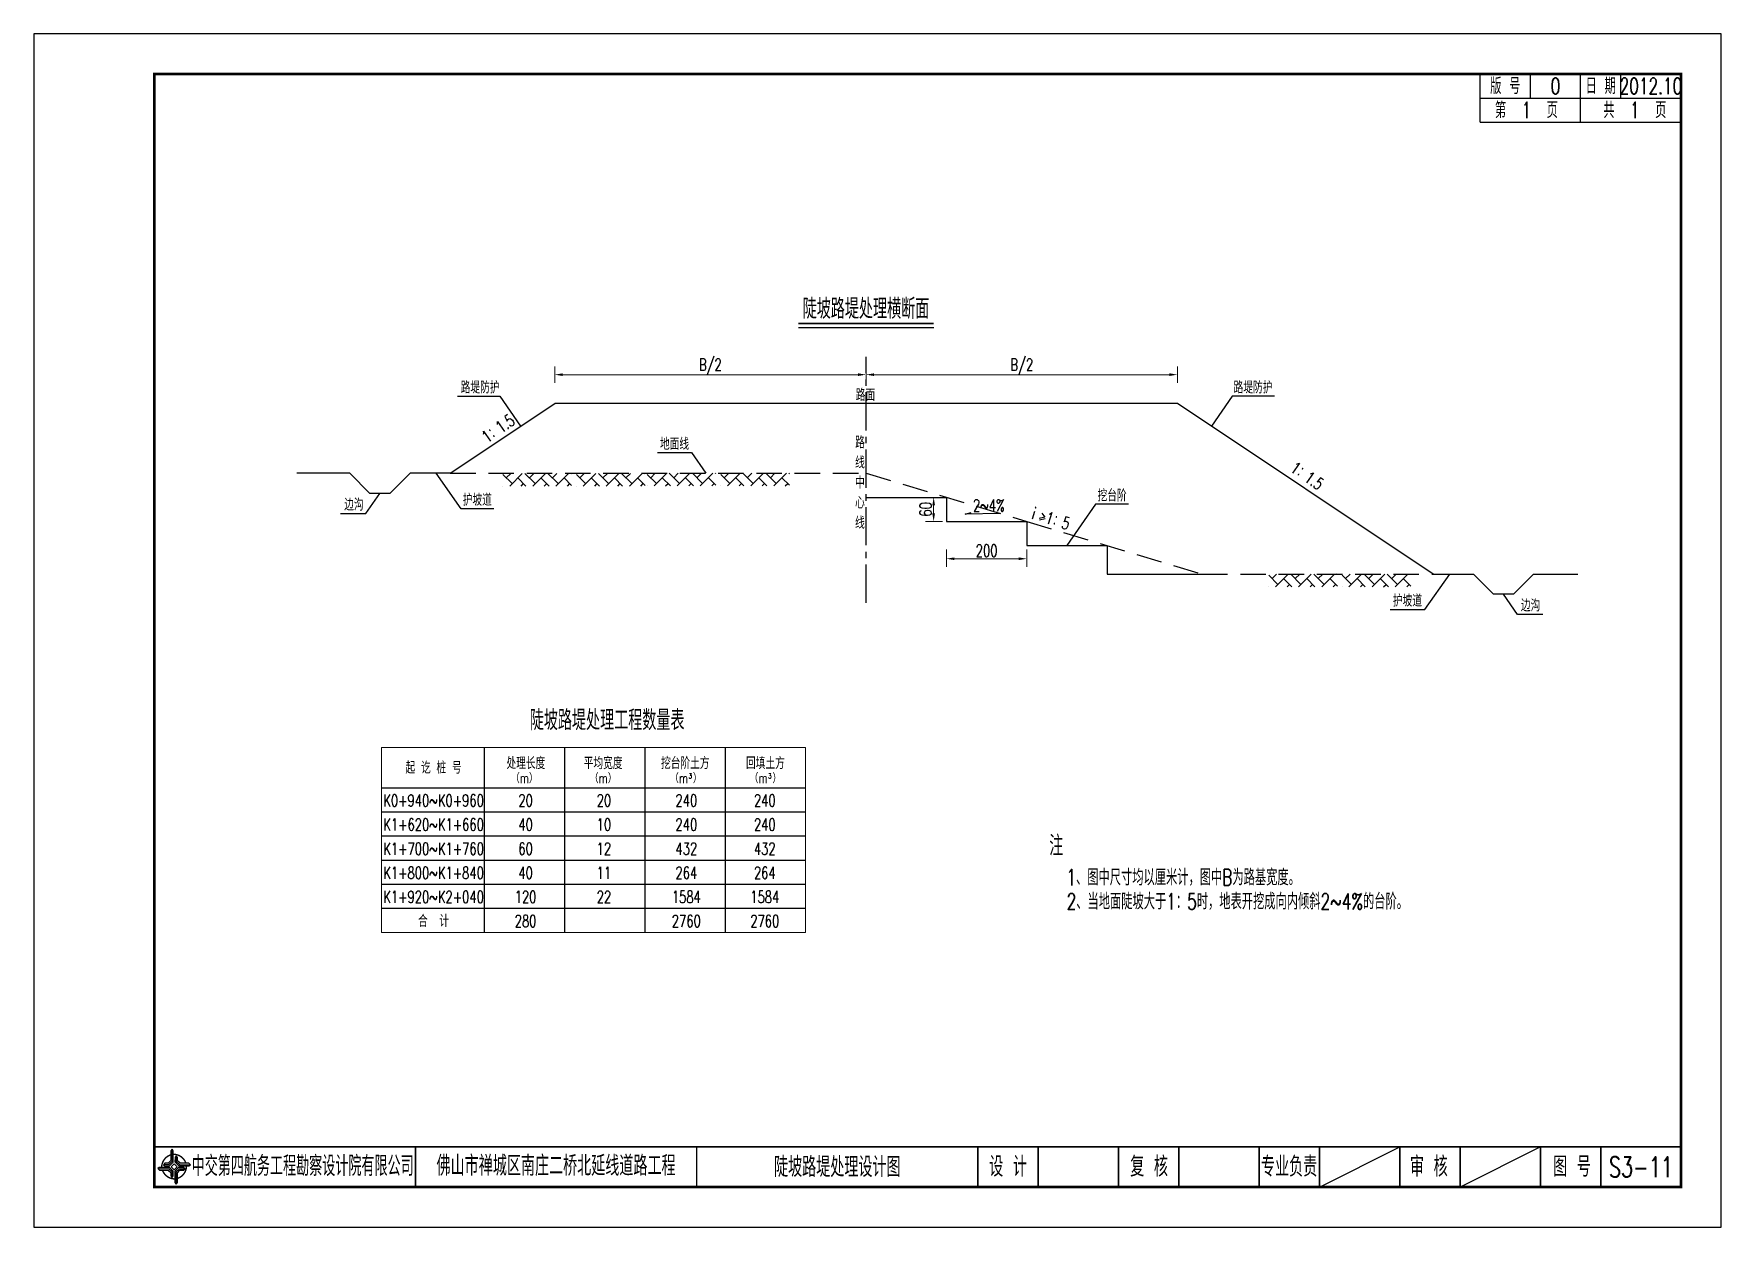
# Model space of a CAD drawing. Extents: x -1006 to -586, y -1038 to -741.
import ezdxf
from ezdxf.enums import TextEntityAlignment as Align

# ---------------------------------------------------------------- set-up
doc = ezdxf.new("R2010")
doc.units = 0
doc.header["$LTSCALE"] = 5
doc.header["$PDMODE"] = 32
doc.header["$PDSIZE"] = 0.3
for name, pattern in [('CENTER2', [28.575, 19.05, -3.175, 3.175, -3.175]), ('DASHDOT', [1, 0.5, -0.25, 0, -0.25]), ('DASHED2', [9.525, 6.35, -3.175])]:
    doc.linetypes.add(name, pattern=pattern)
doc.layers.get('0').update_dxf_attribs({"linetype": 'CONTINUOUS'})
doc.layers.get('Defpoints').update_dxf_attribs({"linetype": 'CONTINUOUS'})
for name, color, linetype in [('中心线', 2, 'DASHDOT'), ('图框', 7, 'CONTINUOUS'), ('地面线', 3, 'CONTINUOUS'), ('填充', 2, 'CONTINUOUS'), ('尺寸标注', 2, 'CONTINUOUS'), ('文字', 7, 'CONTINUOUS'), ('文字字符', 7, 'CONTINUOUS'), ('结构', 7, 'CONTINUOUS'), ('阶梯', 4, 'CONTINUOUS')]:
    doc.layers.add(name, color=color, linetype=linetype)
doc.layers.add('标注', color=4, linetype='CONTINUOUS', lineweight=15)
doc.styles.get("Standard").update_dxf_attribs({"font": 'simplex1.shx', "width": 0.7, "bigfont": 'hztxt.shx'})
doc.dimstyles.new('比例1：100', dxfattribs={"dimtxt": 3, "dimasz": 2, "dimexe": 2, "dimexo": 1, "dimgap": 0.5, "dimtad": 1, "dimlfac": 10, "dimzin": 13, "dimdsep": 46, "dimtxsty": 'Standard', "dimcen": -0.09, "dimclrd": 4, "dimclre": 4, "dimclrt": 7, "dimaunit": 1, "dimadec": 0, "dimazin": 0, "dimtfac": 0.0005, "dimtix": 1, "dimtmove": 2, "dimatfit": 3, "dimfxl": 0, "dimtolj": 1, "dimtzin": 13, "dimlwd": -1, "dimlwe": -1, "dimarcsym": 0})

# ---------------------------------------------------------------- blocks, each defined once
blk = doc.blocks.new('*D4')
at = {"layer": 'Defpoints', "color": 0}
for p in [(-876.79, -825.92), (-876.79, -828.95), (-799.29, -828.95)]:
    blk.add_point(p, dxfattribs=at)
at = {"layer": '标注', "color": 4}
for p, q in [((-876.79, -827.95), (-876.79, -823.92)), ((-801.29, -825.92), (-874.79, -825.92)), ((-799.29, -827.95), (-799.29, -823.92))]:
    blk.add_line(p, q, dxfattribs=at)
for points in [[(-874.79, -825.58), (-874.79, -826.25), (-876.79, -825.92)], [(-801.29, -825.58), (-801.29, -826.25), (-799.29, -825.92)]]:
    blk.add_solid(points, dxfattribs=at)
at = {"layer": '标注', "color": 7, "insert": (-838.04, -823.92), "char_height": 3, "attachment_point": 5}
blk.add_mtext('\\A1;B/2', dxfattribs=at)
blk = doc.blocks.new('*D5')
at = {"layer": 'Defpoints', "color": 0}
for p in [(-799.29, -825.92), (-799.29, -828.95), (-721.79, -828.95)]:
    blk.add_point(p, dxfattribs=at)
at = {"layer": '标注', "color": 4}
for p, q in [((-799.29, -827.95), (-799.29, -823.92)), ((-723.79, -825.92), (-797.29, -825.92)), ((-721.79, -827.95), (-721.79, -823.92))]:
    blk.add_line(p, q, dxfattribs=at)
for points in [[(-797.29, -825.58), (-797.29, -826.25), (-799.29, -825.92)], [(-723.79, -825.58), (-723.79, -826.25), (-721.79, -825.92)]]:
    blk.add_solid(points, dxfattribs=at)
at = {"layer": '标注', "color": 7, "insert": (-760.54, -823.92), "char_height": 3, "attachment_point": 5}
blk.add_mtext('\\A1;B/2', dxfattribs=at)
blk = doc.blocks.new('*D6')
at = {"layer": 'Defpoints', "color": 0}
for p in [(-779.29, -868.45), (-759.29, -868.45), (-759.29, -871.72)]:
    blk.add_point(p, dxfattribs=at)
at = {"layer": '标注', "color": 4}
for p, q in [((-779.29, -869.45), (-779.29, -873.72)), ((-777.29, -871.72), (-761.29, -871.72)), ((-759.29, -869.45), (-759.29, -873.72))]:
    blk.add_line(p, q, dxfattribs=at)
for points in [[(-777.29, -871.39), (-777.29, -872.06), (-779.29, -871.72)], [(-761.29, -871.39), (-761.29, -872.06), (-759.29, -871.72)]]:
    blk.add_solid(points, dxfattribs=at)
at = {"layer": '标注', "color": 7, "insert": (-769.29, -869.72), "char_height": 3, "attachment_point": 5}
blk.add_mtext('\\A1;200', dxfattribs=at)
blk = doc.blocks.new('*D7')
at = {"layer": 'Defpoints', "color": 0}
for p in [(-779.29, -856.45), (-782.47, -862.45), (-779.29, -862.45)]:
    blk.add_point(p, dxfattribs=at)
at = {"layer": '标注', "color": 4}
for p, q in [((-780.29, -856.45), (-784.47, -856.45)), ((-782.47, -858.45), (-782.47, -860.45)), ((-780.29, -862.45), (-784.47, -862.45))]:
    blk.add_line(p, q, dxfattribs=at)
for points in [[(-782.81, -858.45), (-782.14, -858.45), (-782.47, -856.45)], [(-782.81, -860.45), (-782.14, -860.45), (-782.47, -862.45)]]:
    blk.add_solid(points, dxfattribs=at)
at = {"layer": '标注', "color": 7, "insert": (-784.47, -859.45), "char_height": 3, "attachment_point": 5, "rotation": 90}
blk.add_mtext('\\A1;60', dxfattribs=at)
blk = doc.blocks.new('series')
at = {"width": 0.75}
for tag, height, p in [('页码', 4, (-35, -19)), ('图名', 5, (-220, -282)), ('图号', 5, (-20, -282))]:
    blk.add_attdef(tag, text='', height=height, dxfattribs=at).set_placement(p, align=Align.MIDDLE_CENTER)
blk = doc.blocks.new('tb')
at = {"lineweight": -3}
h = blk.add_hatch(color=256, dxfattribs=at)
h.paths.add_polyline_path([(-1.23, -0.13), (-3.78, -0.14), (-4.14, -0.41), (-1.4, -0.44), (-0.56, -1.24), (-0.54, -2.62), (-0.27, -2.2), (-0.26, -1.06)])
h.paths.add_polyline_path([(0.13, -1.08), (0.14, -3.86), (0.41, -4.26), (0.44, -1.24), (1.25, -0.43), (2.66, -0.43), (2.26, -0.16), (1.07, -0.15)])
h.paths.add_polyline_path([(1.08, 0.3), (3.62, 0.3), (4.02, 0.56), (1.25, 0.57), (0.43, 1.39), (0.43, 2.8), (0.16, 2.41), (0.15, 1.24)])
h.paths.add_polyline_path([(-0.28, 1.21), (-0.28, 3.99), (-0.56, 4.39), (-0.57, 1.41), (-1.38, 0.6), (-2.74, 0.56), (-2.33, 0.3), (-1.2, 0.29)])
for p, q in [((-0.56, 4.39), (-0.57, 1.41)), ((-1.38, 0.6), (-2.74, 0.56)), ((-0.57, 1.41), (-1.38, 0.6)), ((0.43, 2.8), (0.43, 1.39)), ((0.43, 1.39), (1.25, 0.57)), ((1.25, 0.57), (4.02, 0.56)), ((-4.14, -0.41), (-1.4, -0.44)), ((-1.4, -0.44), (-0.56, -1.24)), ((-0.56, -1.24), (-0.54, -2.62)), ((0.41, -4.26), (0.44, -1.24)), ((0.44, -1.24), (1.25, -0.43)), ((1.25, -0.43), (2.66, -0.43))]:
    blk.add_line(p, q, dxfattribs=at)
at = {"lineweight": -3, "flags": 128}
for points in [[(-0.9, 3.99), (-0.9, 1.58), (-1.53, 0.91), (-2.34, 0.91), (-2.74, 0.56), (-2.33, 0.3), (-1.2, 0.29), (-0.28, 1.21), (-0.28, 3.99), (-0.56, 4.39)], [(-0.04, 0.77), (0.68, 0.04), (-0.04, -0.69), (-0.77, 0.05)], [(3.62, 0.92), (1.43, 0.92), (0.77, 1.54), (0.77, 2.38), (0.43, 2.8), (0.16, 2.41), (0.15, 1.24), (1.08, 0.3), (3.62, 0.3), (4.02, 0.56)], [(-3.73, -0.76), (-1.54, -0.76), (-0.89, -1.39), (-0.89, -2.21), (-0.54, -2.62), (-0.27, -2.2), (-0.26, -1.06), (-1.23, -0.13), (-3.78, -0.14), (-4.14, -0.41)], [(0.75, -3.85), (0.75, -1.43), (1.4, -0.78), (2.26, -0.78), (2.66, -0.43), (2.26, -0.16), (1.07, -0.15), (0.13, -1.08), (0.14, -3.86), (0.41, -4.26)]]:
    blk.add_lwpolyline(points, close=True, dxfattribs=at)
at = {"lineweight": -3, "const_width": 0.35, "flags": 128}
for points in [[(-0.9, 3.02, 0.324167), (-3.16, -0.14)], [(2.88, 0.92, 0.324403), (-0.24, 3.15)], [(0.75, -2.86, 0.325418), (3.02, 0.26)], [(-2.98, -0.76, 0.322976), (0.14, -2.98)]]:
    blk.add_lwpolyline(points, format="xyb", dxfattribs=at)

msp = doc.modelspace()

# ---------------------------------------------------------------- hatches: boundary and pattern name
at = {"layer": '填充'}
h = msp.add_hatch(dxfattribs=at)
h.set_pattern_fill('AR-HBONE', color=256, scale=0.02, angle=-0.02341, style=0)
h.set_pattern_definition([(135.0234, (-778.1476, -996.679), (-0.001174, 2.873682), [6.096, -2.032]), (45.0234, (-779.585, -995.2427), (-0.001174, 2.873682), [6.096, -2.032])])
h.paths.add_polyline_path([(-889.6919, -850.4786), (-872.5913, -850.4716), (-872.59, -853.6234), (-889.6906, -853.6304)])
h = msp.add_hatch(dxfattribs=at)
h.set_pattern_fill('AR-HBONE', color=256, scale=0.02, angle=-0.02341, style=0)
h.set_pattern_definition([(135.0234, (-759.8558, -996.679), (-0.001174, 2.873682), [6.096, -2.032]), (45.0234, (-761.2933, -995.2427), (-0.001174, 2.873682), [6.096, -2.032])])
h.paths.add_polyline_path([(-871.4001, -850.4786), (-854.2995, -850.4716), (-854.2982, -853.6234), (-871.3988, -853.6304)])
h = msp.add_hatch(dxfattribs=at)
h.set_pattern_fill('AR-HBONE', color=256, scale=0.02, angle=-0.02341, style=0)
h.set_pattern_definition([(135.0234, (-742.2025, -996.6544), (-0.001174, 2.873682), [6.096, -2.032]), (45.0234, (-743.64, -995.2181), (-0.001174, 2.873682), [6.096, -2.032])])
h.paths.add_polyline_path([(-853.7468, -850.454), (-836.6462, -850.447), (-836.6449, -853.5988), (-853.7455, -853.6058)])
h = msp.add_hatch(dxfattribs=at)
h.set_pattern_fill('AR-HBONE', color=256, scale=0.02, angle=-0.02341, style=0)
h.set_pattern_definition([(135.0234, (-723.9107, -996.6544), (-0.001174, 2.873682), [6.096, -2.032]), (45.0234, (-725.3482, -995.2181), (-0.001174, 2.873682), [6.096, -2.032])])
h.paths.add_polyline_path([(-835.455, -850.454), (-818.3544, -850.447), (-818.3531, -853.5988), (-835.4537, -853.6058)])
h = msp.add_hatch(dxfattribs=at)
h.set_pattern_fill('AR-HBONE', color=256, scale=0.02, angle=-0.02341, style=0)
h.set_pattern_definition([(135.0234, (-587.5424, -1021.7502), (-0.001174, 2.873682), [6.096, -2.032]), (45.0234, (-588.9798, -1020.314), (-0.001174, 2.873682), [6.096, -2.032])])
h.paths.add_polyline_path([(-699.0867, -875.5498), (-681.986, -875.5429), (-681.9848, -878.6947), (-699.0854, -878.7017)])
h = msp.add_hatch(dxfattribs=at)
h.set_pattern_fill('AR-HBONE', color=256, scale=0.02, angle=-0.02341, style=0)
h.set_pattern_definition([(135.0234, (-569.2506, -1021.7502), (-0.001174, 2.873682), [6.096, -2.032]), (45.0234, (-570.688, -1020.314), (-0.001174, 2.873682), [6.096, -2.032])])
h.paths.add_polyline_path([(-680.7949, -875.5498), (-663.6942, -875.5429), (-663.693, -878.6947), (-680.7936, -878.7017)])

# ---------------------------------------------------------------- linework, layer by layer
msp.add_line((-816.1166, -814.1957), (-782.4599, -814.1957))
msp.add_lwpolyline([(-586.4476, -1038.0821), (-586.4476, -741.0821), (-1006.4476, -741.0821), (-1006.4476, -1038.0821)], close=True)
at = {"const_width": 0.4}
msp.add_lwpolyline([(-816.1166, -813.1957), (-782.4599, -813.1957)], dxfattribs=at)
at = {"color": 7}
msp.add_lwpolyline([(-765.9399, -860.4704), (-774.6478, -860.6246), (-773.132, -860.2354)], dxfattribs=at)
at = {"layer": '中心线', "linetype": 'CENTER2', "ltscale": 0.1}
msp.add_line((-799.2882, -882.6738), (-799.2882, -821.5108), dxfattribs=at)
at = {"layer": '图框'}
for p, q in [((-646.4476, -763.0821), (-646.4476, -751.0821)), ((-633.9476, -757.0821), (-633.9476, -751.0821)), ((-621.4476, -757.0821), (-621.4476, -751.0821)), ((-611.4476, -757.0821), (-611.4476, -751.0821)), ((-646.4476, -757.0821), (-596.4476, -757.0821)), ((-621.4476, -763.0821), (-621.4476, -757.0821)), ((-646.4476, -763.0821), (-596.4476, -763.0821)), ((-686.4476, -1028.0821), (-666.4476, -1018.0821)), ((-631.4476, -1018.0821), (-651.4476, -1028.0821))]:
    msp.add_line(p, q, dxfattribs=at)
for points, const_width in [([(-596.4476, -751.0821), (-976.4476, -751.0821), (-976.4476, -1028.0821), (-596.4476, -1028.0821), (-596.4476, -751.0821)], 0.7), ([(-976.4476, -1018.0821), (-596.4476, -1018.0821)], 0.4), ([(-911.4476, -1018.0821), (-911.4476, -1028.0821)], 0.4), ([(-841.4476, -1028.0821), (-841.4476, -1018.0821)], 0.4), ([(-771.4476, -1028.0821), (-771.4476, -1018.0821)], 0.4), ([(-756.4476, -1028.0821), (-756.4476, -1018.0821)], 0.4), ([(-736.4476, -1028.0821), (-736.4476, -1018.0821)], 0.4), ([(-721.4476, -1028.0821), (-721.4476, -1018.0821)], 0.4), ([(-701.4476, -1028.0821), (-701.4476, -1018.0821)], 0.4), ([(-701.4476, -1028.0821), (-701.4476, -1018.0821)], 0.4), ([(-686.4476, -1028.0821), (-686.4476, -1018.0821)], 0.4), ([(-666.4476, -1028.0821), (-666.4476, -1018.0821)], 0.4), ([(-651.4476, -1028.0821), (-651.4476, -1018.0821)], 0.4), ([(-631.4476, -1028.0821), (-631.4476, -1018.0821)], 0.4), ([(-616.4476, -1028.0821), (-616.4476, -1018.0821)], 0.4)]:
    msp.add_lwpolyline(points, dxfattribs=dict(at, const_width=const_width))
at = {"layer": '地面线'}
for p, q in [((-894.3575, -918.7025), (-894.3575, -964.7025)), ((-874.3575, -918.7025), (-874.3575, -964.7025)), ((-854.3575, -918.7025), (-854.3575, -964.7025)), ((-834.3575, -918.7025), (-834.3575, -964.7025)), ((-919.8702, -928.7025), (-814.3575, -928.7025)), ((-919.8702, -934.7025), (-814.3575, -934.7025)), ((-919.8702, -940.7025), (-814.3575, -940.7025)), ((-919.8702, -946.7025), (-814.3575, -946.7025)), ((-919.8702, -952.7025), (-814.3575, -952.7025)), ((-919.8702, -958.7025), (-814.3575, -958.7025))]:
    msp.add_line(p, q, dxfattribs=at)
at = {"layer": '地面线', "linetype": 'DASHED2', "ltscale": 0.2}
msp.add_lwpolyline([(-902.7948, -850.4532), (-799.2882, -850.4532), (-759.2882, -862.4532), (-715.6595, -875.5418), (-658.1488, -875.5418)], dxfattribs=at)
at = {"layer": '尺寸标注', "linetype": 'Continuous'}
for points in [[(-900.9765, -831.2513), (-890.4356, -831.2513), (-885.2639, -838.7659)], [(-697.6, -831.2513), (-708.1409, -831.2513), (-713.3126, -838.7659)], [(-851.2095, -845.3011), (-842.7141, -845.3011), (-839.1684, -850.4532)], [(-891.9734, -859.282), (-900.1052, -859.282), (-906.3041, -850.4532)], [(-930.0894, -860.4889), (-923.7605, -860.4889), (-920.2948, -855.4532)], [(-733.9504, -858.149), (-742.1968, -858.149), (-749.2882, -868.4532)], [(-668.8675, -884.3706), (-660.2015, -884.3706), (-654.0026, -875.5418)], [(-630.8541, -885.5775), (-637.1831, -885.5775), (-640.6488, -880.5418)]]:
    msp.add_lwpolyline(points, dxfattribs=at)
at = {"layer": '文字', "color": 7, "linetype": 'Continuous'}
msp.add_line((-756.1413, -862.0034), (-754.707, -861.697), dxfattribs=at)
msp.add_lwpolyline([(-755.5726, -860.3828), (-754.8002, -861.4138), (-756.1801, -861.7)], dxfattribs=at)
at = {"layer": '标注', "color": 1}
for p, q in [((-919.8702, -918.7025), (-919.8702, -964.7025)), ((-919.8702, -918.7025), (-814.3575, -918.7025)), ((-814.3575, -918.7025), (-814.3575, -964.7025)), ((-919.8702, -964.7025), (-814.3575, -964.7025))]:
    msp.add_line(p, q, dxfattribs=at)
at = {"layer": '结构'}
for p, q in [((-902.7948, -850.4532), (-876.7882, -833.1154)), ((-721.7882, -833.1154), (-876.7882, -833.1154)), ((-658.1488, -875.5418), (-721.7882, -833.1154)), ((-927.7948, -850.4532), (-940.9882, -850.4532)), ((-902.7948, -850.4532), (-912.7948, -850.4532)), ((-658.1488, -875.5418), (-648.1488, -875.5418)), ((-633.1488, -875.5418), (-622.1762, -875.5418))]:
    msp.add_line(p, q, dxfattribs=at)
for points in [[(-912.7948, -850.4532), (-917.7948, -855.4532), (-922.7948, -855.4532), (-927.7948, -850.4532)], [(-633.1488, -875.5418), (-638.1488, -880.5418), (-643.1488, -880.5418), (-648.1488, -875.5418)]]:
    msp.add_lwpolyline(points, dxfattribs=at)
at = {"layer": '阶梯'}
msp.add_lwpolyline([(-799.2882, -856.4532), (-779.2882, -856.4532), (-779.2882, -862.4532), (-759.2882, -862.4532), (-759.2882, -868.4532), (-739.2882, -868.4532), (-739.2882, -875.5418), (-715.6595, -875.5418)], dxfattribs=at)

# ---------------------------------------------------------------- block references
at = {"layer": '图框'}
ref = msp.add_blockref('series', (-586.4476, -741.0821), dxfattribs=at)
ref.add_attrib('页码', '第  1  页     共  1  页', dxfattribs={"layer": '0', "height": 4, "width": 0.7}).set_placement((-621.4476, -760.0821), align=Align.MIDDLE_CENTER)
ref.add_attrib('图名', '陡坡路堤处理设计图', dxfattribs={"layer": '0', "height": 5, "width": 0.7}).set_placement((-806.4476, -1023.0821), align=Align.MIDDLE_CENTER)
ref.add_attrib('图号', 'S3-11', dxfattribs={"layer": '0', "height": 5, "width": 0.7}).set_placement((-606.4476, -1023.0821), align=Align.MIDDLE_CENTER)
at = {"layer": '图框', "lineweight": -3}
msp.add_blockref('tb', (-971.4518, -1023.0768), dxfattribs=at)

# ---------------------------------------------------------------- texts
at = {"layer": '图框'}
for s, height, width, p in [('版 号', 4, 0.7, (-640.1976, -754.0821)), ('日 期', 4, 0.7, (-616.4476, -754.0821)), ('0', 4, 0.7, (-627.6976, -754.0821)), ('2012.10', 4, 0.7, (-603.9476, -754.0821)), ('中交第四航务工程勘察设计院有限公司', 5, 0.65, (-939.5167, -1022.8337)), ('佛山市禅城区南庄二桥北延线道路工程', 5, 0.7, (-876.4476, -1022.7674)), ('设 计', 5, 0.7, (-763.9468, -1022.9875)), ('复 核', 5, 0.7, (-728.852, -1022.9875)), ('专业负责', 5, 0.7, (-694.0012, -1022.9875)), ('审 核', 5, 0.7, (-659.2274, -1022.9875)), ('图 号', 5, 0.7, (-623.6083, -1022.9875))]:
    msp.add_text(s, height=height, dxfattribs=dict(at, width=width)).set_placement(p, align=Align.MIDDLE_CENTER)
at = {"layer": '尺寸标注', "color": 7, "linetype": 'Continuous', "width": 0.7}
for s, height, p in [('路堤防护', 3, (-895.3589, -830.5854)), ('路堤防护', 3, (-702.9861, -830.5854)), ('路面', 3, (-799.437, -832.4495)), ('地面线', 3, (-846.9733, -844.6351)), ('边沟', 3, (-926.7741, -859.7541)), ('护坡道', 3, (-896.06, -858.5613)), ('护坡道', 3, (-664.5405, -883.6499)), ('边沟', 3, (-633.905, -884.8427)), ('起 讫 桩 号', 3, (-906.9345, -925.2148)), ('处理长度', 3, (-883.9617, -924.0909)), ('平均宽度', 3, (-864.7436, -924.0909)), ('挖台阶土方', 3, (-844.2963, -924.0909)), ('回填土方', 3, (-824.3418, -924.0909)), ('（m）', 2.5, (-884.3378, -927.5601)), ('（m）', 2.5, (-864.7228, -927.5601)), ('（m ）', 2.5, (-844.1396, -927.5601)), ('3', 1.2, (-843.0426, -926.376)), ('（m ）', 2.5, (-824.3418, -927.5601)), ('3', 1.2, (-823.2448, -926.376)), ('K0+940~K0+960', 3, (-906.9345, -933.381)), ('20', 3, (-884.0402, -933.381)), ('20', 3, (-864.5408, -933.381)), ('240', 3, (-844.0255, -933.381)), ('240', 3, (-824.4975, -933.381)), ('K1+620~K1+660', 3, (-906.9345, -939.381)), ('40', 3, (-884.0402, -939.381)), ('10', 3, (-864.5408, -939.381)), ('240', 3, (-844.0255, -939.381)), ('240', 3, (-824.4975, -939.381)), ('K1+700~K1+760', 3, (-906.9345, -945.381)), ('60', 3, (-884.0402, -945.381)), ('12', 3, (-864.5408, -945.381)), ('432', 3, (-844.0255, -945.381)), ('432', 3, (-824.4975, -945.381)), ('K1+800~K1+840', 3, (-906.9345, -951.381)), ('40', 3, (-884.0402, -951.381)), ('11', 3, (-864.5408, -951.381)), ('264', 3, (-844.0255, -951.381)), ('264', 3, (-824.4975, -951.381)), ('K1+920~K2+040', 3, (-906.9345, -957.381)), ('120', 3, (-884.0402, -957.381)), ('22', 3, (-864.5408, -957.381)), ('1584', 3, (-844.0255, -957.381)), ('1584', 3, (-824.4975, -957.381)), ('合  计', 3, (-906.9345, -963.381)), ('280', 3, (-884.0402, -963.381)), ('2760', 3, (-844.0255, -963.381)), ('2760', 3, (-824.4975, -963.381))]:
    msp.add_text(s, height=height, dxfattribs=at).set_placement(p, align=Align.CENTER)
at = {"layer": '尺寸标注', "color": 7, "linetype": 'Continuous', "insert": (-802.0215, -841.2705), "char_height": 3, "width": 2.095, "attachment_point": 1}
msp.add_mtext('路线中心线', dxfattribs=at)
at = {"layer": '文字', "width": 0.7}
for s, height, p in [('陡坡路堤处理横断面', 5, (-815.0575, -812.0207)), ('2~4%', 3, (-772.6988, -859.9646)), ('陡坡路堤处理工程数量表', 5, (-882.9853, -914.3908))]:
    msp.add_text(s, height=height, dxfattribs=at).set_placement(p)
for rotation, p in [(34.590005, (-893.5992, -843.0142)), (325.409995, (-693.9498, -849.8545))]:
    msp.add_text('1：1.5', height=3, rotation=rotation, dxfattribs=at).set_placement(p)
at = {"layer": '文字', "color": 7, "linetype": 'Continuous', "width": 0.7}
msp.add_text('挖台阶', height=3, dxfattribs=at).set_placement((-738.0505, -857.483), align=Align.CENTER)
msp.add_text('i  1：5', height=3, rotation=342.97259, dxfattribs=at).set_placement((-753.7321, -863.1639), align=Align.CENTER)
at = {"layer": '文字字符', "width": 0.7}
for s, height, p in [('注', 5, (-753.7144, -945.619)), ('1、图中尺寸均以厘米计，图中B为路基宽度。', 4, (-749.4387, -953.0084)), ('2、当地面陡坡大于1：5时，地表开挖成向内倾斜2~4%的台阶。', 4, (-749.3773, -959.0084))]:
    msp.add_text(s, height=height, dxfattribs=at).set_placement(p)

# ---------------------------------------------------------------- dimensions: what is measured, and where the dimension line sits
at = {"layer": '标注'}
for base, p1, p2, picture, middle in [((-876.7882, -825.9182), (-799.2882, -828.9472), (-876.7882, -828.9472), '*D4', (-838.0382, -823.9182)), ((-799.2882, -825.9182), (-721.7882, -828.9472), (-799.2882, -828.9472), '*D5', (-760.5382, -823.9182))]:
    dim = msp.add_linear_dim(base=base, p1=p1, p2=p2, text='B/2', dimstyle='比例1：100', dxfattribs=at)
    dim.commit()
    dim.dimension.update_dxf_attribs({"geometry": picture, "text_midpoint": middle})
dim = msp.add_linear_dim(base=(-782.4737, -862.4532), p1=(-779.2882, -856.4532), p2=(-779.2882, -862.4532), angle=90, dimstyle='比例1：100', dxfattribs=at)
dim.commit()
dim.dimension.update_dxf_attribs({"geometry": '*D7', "text_midpoint": (-784.4737, -859.4532)})
dim = msp.add_linear_dim(base=(-759.2882, -871.723), p1=(-779.2882, -868.4532), p2=(-759.2882, -868.4532), dimstyle='比例1：100', dxfattribs=at)
dim.commit()
dim.dimension.update_dxf_attribs({"geometry": '*D6', "text_midpoint": (-769.2882, -869.723)})

doc.saveas('drawing.dxf')
